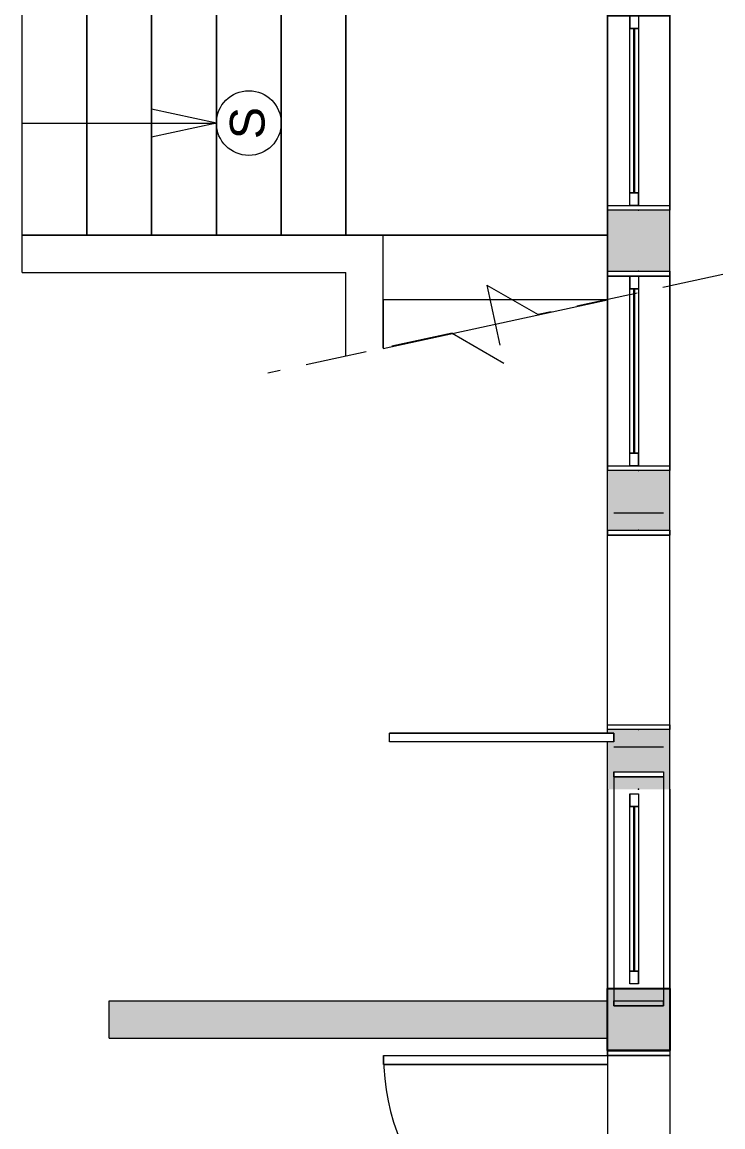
# Model space of a CAD drawing. Header units: metres. Extents: x 512 to 829, y -209 to 245.
# Drawn here: x 734.846 to 737.659, y -86.205 to -81.768 of the extents above; entities that cross this region are included whole.
import ezdxf

# ---------------------------------------------------------------- set-up
doc = ezdxf.new("R2010")
doc.units = ezdxf.units.M
doc.header["$LTSCALE"] = 0.508
doc.set_wipeout_variables(frame=1)
doc.header["$PDSIZE"] = -2
doc.linetypes.add('STYLE_02', pattern=[0.694425, 0.48607, -0.208355])
for name, color, linetype, lineweight in [('CONTORNO', 7, 'Continuous', 15), ('None', 7, 'Continuous', 5), ('NãoImprimir', 7, 'Continuous', 5), ('Peitoris', 2, 'Continuous', 5), ('Telhado-Princ', 7, 'Continuous', 5), ('TEXTO', 7, 'Continuous', 15)]:
    doc.layers.add(name, color=color, linetype=linetype, lineweight=lineweight)
doc.styles.add('Arial', font='arial.ttf')

# ---------------------------------------------------------------- blocks, each defined once
blk = doc.blocks.new('Grupo-1568')
at = {"color": 7, "linetype": 'Continuous', "lineweight": 5}
for points in [[(-0.4, 0.125), (-0.38095, 0.125), (-0.38095, -0.125), (-0.4, -0.125)], [(0.38095, 0.125), (0.4, 0.125), (0.4, -0.125), (0.38095, -0.125)]]:
    blk.add_wipeout(points, dxfattribs=at).dxf.layer = 'None'
at = {"layer": 'None', "color": 7, "linetype": 'Continuous', "lineweight": 5}
for points in [[(-0.4, 0.125), (-0.38095, 0.125), (-0.38095, -0.125), (-0.4, -0.125)], [(0.38095, 0.125), (0.4, 0.125), (0.4, -0.125), (0.38095, -0.125)]]:
    blk.add_lwpolyline(points, close=True, dxfattribs=at)
blk = doc.blocks.new('Grupo-1569')
at = {"layer": 'None', "color": 7}
blk.add_blockref('Grupo-1568', (0, 0), dxfattribs=at)
at = {"layer": 'None', "color": 7, "linetype": 'Continuous', "lineweight": 5}
for p, q in [((-0.4, 0.125), (-0.38095, 0.125)), ((-0.38095, 0.125), (-0.38095, -0.125)), ((0.4, 0.125), (0.38095, 0.125)), ((0.38095, 0.125), (0.38095, -0.125)), ((-0.4, -0.125), (-0.38095, -0.125)), ((0.4, -0.125), (0.38095, -0.125))]:
    blk.add_line(p, q, dxfattribs=at)
blk = doc.blocks.new('Grupo-1570')
at = {"layer": 'None', "color": 7, "linetype": 'Continuous', "lineweight": 5}
for p, q in [((-0.38095, 0.034925), (-0.38095, 0)), ((0.38095, 0.034925), (0.38095, 0))]:
    blk.add_line(p, q, dxfattribs=at)
blk = doc.blocks.new('Grupo-1571')
at = {"color": 7, "linetype": 'Continuous', "lineweight": 5}
for points in [[(-0.38095, 0.034925), (-0.33015, 0.034925), (-0.33015, 0), (-0.38095, 0)], [(0.33015, 0.034925), (0.38095, 0.034925), (0.38095, 0), (0.33015, 0)]]:
    blk.add_wipeout(points, dxfattribs=at).dxf.layer = 'None'
at = {"layer": 'None', "color": 7, "linetype": 'Continuous', "lineweight": 5}
for points in [[(-0.38095, 0.034925), (-0.33015, 0.034925), (-0.33015, 0), (-0.38095, 0)], [(0.33015, 0.034925), (0.38095, 0.034925), (0.38095, 0), (0.33015, 0)]]:
    blk.add_lwpolyline(points, close=True, dxfattribs=at)
blk = doc.blocks.new('Grupo-1572')
at = {"layer": 'None', "color": 7}
blk.add_blockref('Grupo-1570', (0, 0), dxfattribs=at)
at = {"color": 7, "linetype": 'Continuous', "lineweight": 5}
blk.add_wipeout([(-0.33015, 0.034925), (0.33015, 0.034925), (0.33015, 0), (-0.33015, 0)], dxfattribs=at).dxf.layer = 'None'
at = {"layer": 'None', "color": 7, "linetype": 'Continuous', "lineweight": 5}
blk.add_lwpolyline([(-0.33015, 0.034925), (0.33015, 0.034925), (0.33015, 0), (-0.33015, 0)], close=True, dxfattribs=at)
at = {"layer": 'None', "color": 7}
blk.add_blockref('Grupo-1571', (0, 0), dxfattribs=at)
at = {"layer": 'None', "color": 7, "linetype": 'Continuous', "lineweight": 5}
for p, q in [((-0.38095, 0.034925), (-0.33015, 0.034925)), ((-0.38095, 0), (-0.33015, 0)), ((-0.33015, 0.034925), (-0.33015, 0)), ((0.38095, 0.034925), (0.33015, 0.034925)), ((0.33015, 0.034925), (0.33015, 0)), ((0.38095, 0), (0.33015, 0))]:
    blk.add_line(p, q, dxfattribs=at)
blk = doc.blocks.new('Grupo-1573')
at = {"color": 7, "linetype": 'Continuous', "lineweight": 9}
blk.add_wipeout([(-0.3301, 0.0181), (0.3301, 0.0181), (0.3301, 0.0168), (-0.3301, 0.0168)], dxfattribs=at).dxf.layer = 'None'
blk = doc.blocks.new('Grupo-1574')
at = {"layer": 'None', "color": 7}
blk.add_blockref('Grupo-1573', (0, 0), dxfattribs=at)
at = {"layer": 'None', "color": 7, "linetype": 'Continuous', "lineweight": 25}
for p, q in [((-0.3301, 0.0181), (0.3301, 0.0181)), ((-0.3301, 0.0168), (0.3301, 0.0168))]:
    blk.add_line(p, q, dxfattribs=at)
blk = doc.blocks.new('Grupo-1575')
at = {"layer": 'None', "color": 7, "linetype": 'Continuous', "lineweight": 20}
for p, q in [((0.4, 0.125), (-0.4, 0.125)), ((0.4, -0.125), (-0.4, -0.125))]:
    blk.add_line(p, q, dxfattribs=at)
blk = doc.blocks.new('Window (2D)-142')
at = {"color": 7, "linetype": 'Continuous', "lineweight": 5}
blk.add_wipeout([(-0.4, 0.125), (0.4, 0.125), (0.4, -0.125), (-0.4, -0.125)], dxfattribs=at).dxf.layer = 'None'
at = {"layer": 'None', "color": 7}
blk.add_blockref('Grupo-1569', (0, 0), dxfattribs=at)
at = {"layer": 'None', "color": 7, "linetype": 'Continuous', "lineweight": 5}
for p, q in [((-0.4, 0.125), (0.4, 0.125)), ((-0.4, -0.125), (0.4, -0.125))]:
    blk.add_line(p, q, dxfattribs=at)
at = {"layer": 'NãoImprimir', "linetype": 'Continuous'}
for p in [(-0.4, 0), (0.4, 0)]:
    blk.add_point(p, dxfattribs=at)
at = {"layer": 'Peitoris'}
blk.add_blockref('Grupo-1572', (0, 0), dxfattribs=at)
blk.add_blockref('Grupo-1574', (0, 0), dxfattribs=at)
at = {"layer": 'Telhado-Princ'}
blk.add_blockref('Grupo-1575', (0, 0), dxfattribs=at)
blk = doc.blocks.new('Grupo-1576')
at = {"color": 7, "linetype": 'Continuous', "lineweight": 5}
for points in [[(-0.4, 0.125), (-0.38095, 0.125), (-0.38095, -0.125), (-0.4, -0.125)], [(0.38095, 0.125), (0.4, 0.125), (0.4, -0.125), (0.38095, -0.125)]]:
    blk.add_wipeout(points, dxfattribs=at).dxf.layer = 'None'
at = {"layer": 'None', "color": 7, "linetype": 'Continuous', "lineweight": 5}
for points in [[(-0.4, 0.125), (-0.38095, 0.125), (-0.38095, -0.125), (-0.4, -0.125)], [(0.38095, 0.125), (0.4, 0.125), (0.4, -0.125), (0.38095, -0.125)]]:
    blk.add_lwpolyline(points, close=True, dxfattribs=at)
blk = doc.blocks.new('Grupo-1577')
at = {"layer": 'None', "color": 7}
blk.add_blockref('Grupo-1576', (0, 0), dxfattribs=at)
at = {"layer": 'None', "color": 7, "linetype": 'Continuous', "lineweight": 5}
for p, q in [((-0.4, 0.125), (-0.38095, 0.125)), ((-0.38095, 0.125), (-0.38095, -0.125)), ((0.4, 0.125), (0.38095, 0.125)), ((0.38095, 0.125), (0.38095, -0.125)), ((-0.4, -0.125), (-0.38095, -0.125)), ((0.4, -0.125), (0.38095, -0.125))]:
    blk.add_line(p, q, dxfattribs=at)
blk = doc.blocks.new('Grupo-1578')
at = {"layer": 'None', "color": 7, "linetype": 'Continuous', "lineweight": 5}
for p, q in [((-0.38095, 0.034925), (-0.38095, 0)), ((0.38095, 0.034925), (0.38095, 0))]:
    blk.add_line(p, q, dxfattribs=at)
blk = doc.blocks.new('Grupo-1579')
at = {"color": 7, "linetype": 'Continuous', "lineweight": 5}
for points in [[(-0.38095, 0.034925), (-0.33015, 0.034925), (-0.33015, 0), (-0.38095, 0)], [(0.33015, 0.034925), (0.38095, 0.034925), (0.38095, 0), (0.33015, 0)]]:
    blk.add_wipeout(points, dxfattribs=at).dxf.layer = 'None'
at = {"layer": 'None', "color": 7, "linetype": 'Continuous', "lineweight": 5}
for points in [[(-0.38095, 0.034925), (-0.33015, 0.034925), (-0.33015, 0), (-0.38095, 0)], [(0.33015, 0.034925), (0.38095, 0.034925), (0.38095, 0), (0.33015, 0)]]:
    blk.add_lwpolyline(points, close=True, dxfattribs=at)
blk = doc.blocks.new('Grupo-1580')
at = {"layer": 'None', "color": 7}
blk.add_blockref('Grupo-1578', (0, 0), dxfattribs=at)
at = {"color": 7, "linetype": 'Continuous', "lineweight": 5}
blk.add_wipeout([(-0.33015, 0.034925), (0.33015, 0.034925), (0.33015, 0), (-0.33015, 0)], dxfattribs=at).dxf.layer = 'None'
at = {"layer": 'None', "color": 7, "linetype": 'Continuous', "lineweight": 5}
blk.add_lwpolyline([(-0.33015, 0.034925), (0.33015, 0.034925), (0.33015, 0), (-0.33015, 0)], close=True, dxfattribs=at)
at = {"layer": 'None', "color": 7}
blk.add_blockref('Grupo-1579', (0, 0), dxfattribs=at)
at = {"layer": 'None', "color": 7, "linetype": 'Continuous', "lineweight": 5}
for p, q in [((-0.38095, 0.034925), (-0.33015, 0.034925)), ((-0.38095, 0), (-0.33015, 0)), ((-0.33015, 0.034925), (-0.33015, 0)), ((0.38095, 0.034925), (0.33015, 0.034925)), ((0.33015, 0.034925), (0.33015, 0)), ((0.38095, 0), (0.33015, 0))]:
    blk.add_line(p, q, dxfattribs=at)
blk = doc.blocks.new('Grupo-1581')
at = {"color": 7, "linetype": 'Continuous', "lineweight": 9}
blk.add_wipeout([(-0.3301, 0.0181), (0.3301, 0.0181), (0.3301, 0.0168), (-0.3301, 0.0168)], dxfattribs=at).dxf.layer = 'None'
blk = doc.blocks.new('Grupo-1582')
at = {"layer": 'None', "color": 7}
blk.add_blockref('Grupo-1581', (0, 0), dxfattribs=at)
at = {"layer": 'None', "color": 7, "linetype": 'Continuous', "lineweight": 25}
for p, q in [((-0.3301, 0.0181), (0.3301, 0.0181)), ((-0.3301, 0.0168), (0.3301, 0.0168))]:
    blk.add_line(p, q, dxfattribs=at)
blk = doc.blocks.new('Grupo-1583')
at = {"layer": 'None', "color": 7, "linetype": 'Continuous', "lineweight": 20}
for p, q in [((0.4, 0.125), (-0.4, 0.125)), ((0.4, -0.125), (-0.4, -0.125))]:
    blk.add_line(p, q, dxfattribs=at)
blk = doc.blocks.new('Window (2D)-143')
at = {"color": 7, "linetype": 'Continuous', "lineweight": 5}
blk.add_wipeout([(-0.4, 0.125), (0.4, 0.125), (0.4, -0.125), (-0.4, -0.125)], dxfattribs=at).dxf.layer = 'None'
at = {"layer": 'None', "color": 7}
blk.add_blockref('Grupo-1577', (0, 0), dxfattribs=at)
at = {"layer": 'None', "color": 7, "linetype": 'Continuous', "lineweight": 5}
for p, q in [((-0.4, 0.125), (0.4, 0.125)), ((-0.4, -0.125), (0.4, -0.125))]:
    blk.add_line(p, q, dxfattribs=at)
at = {"layer": 'NãoImprimir', "linetype": 'Continuous'}
for p in [(-0.4, 0), (0.4, 0)]:
    blk.add_point(p, dxfattribs=at)
at = {"layer": 'Peitoris'}
blk.add_blockref('Grupo-1580', (0, 0), dxfattribs=at)
blk.add_blockref('Grupo-1582', (0, 0), dxfattribs=at)
at = {"layer": 'Telhado-Princ'}
blk.add_blockref('Grupo-1583', (0, 0), dxfattribs=at)
blk = doc.blocks.new('Grupo-1584')
at = {"color": 7, "linetype": 'Continuous', "lineweight": 5}
for points in [[(-0.4, 0.125), (-0.38095, 0.125), (-0.38095, -0.125), (-0.4, -0.125)], [(0.38095, 0.125), (0.4, 0.125), (0.4, -0.125), (0.38095, -0.125)]]:
    blk.add_wipeout(points, dxfattribs=at).dxf.layer = 'None'
at = {"layer": 'None', "color": 7, "linetype": 'Continuous', "lineweight": 5}
for points in [[(-0.4, 0.125), (-0.38095, 0.125), (-0.38095, -0.125), (-0.4, -0.125)], [(0.38095, 0.125), (0.4, 0.125), (0.4, -0.125), (0.38095, -0.125)]]:
    blk.add_lwpolyline(points, close=True, dxfattribs=at)
blk = doc.blocks.new('Grupo-1585')
at = {"layer": 'None', "color": 7}
blk.add_blockref('Grupo-1584', (0, 0), dxfattribs=at)
at = {"layer": 'None', "color": 7, "linetype": 'Continuous', "lineweight": 5}
for p, q in [((-0.4, 0.125), (-0.38095, 0.125)), ((-0.38095, 0.125), (-0.38095, -0.125)), ((0.4, 0.125), (0.38095, 0.125)), ((0.38095, 0.125), (0.38095, -0.125)), ((-0.4, -0.125), (-0.38095, -0.125)), ((0.4, -0.125), (0.38095, -0.125))]:
    blk.add_line(p, q, dxfattribs=at)
blk = doc.blocks.new('Grupo-1588')
at = {"color": 7, "linetype": 'Continuous', "lineweight": 5}
blk.add_wipeout([(-0.45, 0.1), (-0.45, 1), (-0.415, 1), (-0.415, 0.1)], dxfattribs=at).dxf.layer = 'TEXTO'
at = {"layer": 'TEXTO', "color": 7, "linetype": 'Continuous', "lineweight": 5}
blk.add_lwpolyline([(-0.45, 0.1), (-0.45, 1), (-0.415, 1), (-0.415, 0.1)], close=True, dxfattribs=at)
blk = doc.blocks.new('Grupo-1589')
at = {"layer": 'TEXTO', "color": 7}
blk.add_blockref('Grupo-1588', (0, 0), dxfattribs=at)
at = {"layer": 'TEXTO', "color": 7, "linetype": 'Continuous', "lineweight": 5}
for p, q in [((-0.45, 0.1), (-0.45, 1)), ((-0.45, 1), (-0.415, 1)), ((-0.415, 0.1), (-0.415, 1)), ((-0.45, 0.1), (-0.415, 0.1))]:
    blk.add_line(p, q, dxfattribs=at)
blk = doc.blocks.new('Grupo-1590')
at = {"layer": 'Peitoris', "color": 7}
blk.add_blockref('Grupo-1589', (0, 0), dxfattribs=at)
blk = doc.blocks.new('Grupo-1591')
at = {"layer": 'TEXTO', "color": 7, "linetype": 'Continuous', "lineweight": 9}
for p, q in [((-0.47, 0.1), (-0.47, -0.1)), ((0.47, 0.1), (0.47, -0.1))]:
    blk.add_line(p, q, dxfattribs=at)
blk = doc.blocks.new('Window (2D)-144')
at = {"color": 7, "linetype": 'Continuous', "lineweight": 5}
blk.add_wipeout([(-0.4, 0.125), (0.4, 0.125), (0.4, -0.125), (-0.4, -0.125)], dxfattribs=at).dxf.layer = 'None'
at = {"layer": 'None', "color": 7}
blk.add_blockref('Grupo-1585', (0, 0), dxfattribs=at)
at = {"layer": 'None', "color": 7, "linetype": 'Continuous', "lineweight": 5}
for p, q in [((-0.4, 0.125), (0.4, 0.125)), ((-0.4, -0.125), (0.4, -0.125))]:
    blk.add_line(p, q, dxfattribs=at)
at = {"layer": 'NãoImprimir', "linetype": 'Continuous'}
for p in [(-0.4, 0), (0.4, 0)]:
    blk.add_point(p, dxfattribs=at)
at = {"layer": 'Peitoris'}
blk.add_blockref('Grupo-1588', (0, 0), dxfattribs=at)
blk.add_blockref('Grupo-1590', (0, 0), dxfattribs=at)
at = {"layer": 'Telhado-Princ'}
blk.add_blockref('Grupo-1591', (0, 0), dxfattribs=at)
blk = doc.blocks.new('Grupo-1592')
at = {"color": 7, "linetype": 'Continuous', "lineweight": 5}
for points in [[(-0.47, 0.1), (-0.45, 0.1), (-0.45, -0.1), (-0.47, -0.1)], [(0.45, 0.1), (0.47, 0.1), (0.47, -0.1), (0.45, -0.1)]]:
    blk.add_wipeout(points, dxfattribs=at).dxf.layer = 'TEXTO'
at = {"layer": 'TEXTO', "color": 7, "linetype": 'Continuous', "lineweight": 5}
for points in [[(-0.47, 0.1), (-0.45, 0.1), (-0.45, -0.1), (-0.47, -0.1)], [(0.45, 0.1), (0.47, 0.1), (0.47, -0.1), (0.45, -0.1)]]:
    blk.add_lwpolyline(points, close=True, dxfattribs=at)
blk = doc.blocks.new('Grupo-1593')
at = {"layer": 'TEXTO', "color": 7}
blk.add_blockref('Grupo-1591', (0, 0), dxfattribs=at)
blk.add_blockref('Grupo-1592', (0, 0), dxfattribs=at)
at = {"layer": 'TEXTO', "color": 7, "linetype": 'Continuous', "lineweight": 5}
for p, q in [((-0.47, 0.1), (-0.45, 0.1)), ((-0.45, 0.1), (-0.45, -0.1)), ((0.47, 0.1), (0.45, 0.1)), ((0.45, 0.1), (0.45, -0.1)), ((-0.47, -0.1), (-0.45, -0.1)), ((0.47, -0.1), (0.45, -0.1))]:
    blk.add_line(p, q, dxfattribs=at)
blk = doc.blocks.new('Grupo-1594')
at = {"layer": 'TEXTO', "color": 7, "linetype": 'Continuous', "lineweight": 9}
for p, q in [((0.47, 0.1), (-0.47, 0.1)), ((0.47, -0.1), (-0.47, -0.1))]:
    blk.add_line(p, q, dxfattribs=at)
blk = doc.blocks.new('Grupo-1595')
at = {"color": 7, "linetype": 'Continuous', "lineweight": 5}
for points in [[(-0.38095, 0.034925), (-0.33015, 0.034925), (-0.33015, 0), (-0.38095, 0)], [(0.33015, 0.034925), (0.38095, 0.034925), (0.38095, 0), (0.33015, 0)]]:
    blk.add_wipeout(points, dxfattribs=at).dxf.layer = 'None'
at = {"layer": 'None', "color": 7, "linetype": 'Continuous', "lineweight": 5}
for points in [[(-0.38095, 0.034925), (-0.33015, 0.034925), (-0.33015, 0), (-0.38095, 0)], [(0.33015, 0.034925), (0.38095, 0.034925), (0.38095, 0), (0.33015, 0)]]:
    blk.add_lwpolyline(points, close=True, dxfattribs=at)
blk = doc.blocks.new('Grupo-1596')
at = {"layer": 'None', "color": 7}
blk.add_blockref('Grupo-1594', (0, 0), dxfattribs=at)
at = {"color": 7, "linetype": 'Continuous', "lineweight": 5}
blk.add_wipeout([(-0.33015, 0.034925), (0.33015, 0.034925), (0.33015, 0), (-0.33015, 0)], dxfattribs=at).dxf.layer = 'None'
at = {"layer": 'None', "color": 7, "linetype": 'Continuous', "lineweight": 5}
blk.add_lwpolyline([(-0.33015, 0.034925), (0.33015, 0.034925), (0.33015, 0), (-0.33015, 0)], close=True, dxfattribs=at)
at = {"layer": 'None', "color": 7}
blk.add_blockref('Grupo-1595', (0, 0), dxfattribs=at)
at = {"layer": 'None', "color": 7, "linetype": 'Continuous', "lineweight": 5}
for p, q in [((-0.38095, 0.034925), (-0.33015, 0.034925)), ((-0.38095, 0), (-0.33015, 0)), ((-0.33015, 0.034925), (-0.33015, 0)), ((0.38095, 0.034925), (0.33015, 0.034925)), ((0.33015, 0.034925), (0.33015, 0)), ((0.38095, 0), (0.33015, 0))]:
    blk.add_line(p, q, dxfattribs=at)
blk = doc.blocks.new('Grupo-1597')
at = {"color": 7, "linetype": 'Continuous', "lineweight": 9}
blk.add_wipeout([(-0.3301, 0.0181), (0.3301, 0.0181), (0.3301, 0.0168), (-0.3301, 0.0168)], dxfattribs=at).dxf.layer = 'None'
blk = doc.blocks.new('Grupo-1598')
at = {"layer": 'None', "color": 7}
blk.add_blockref('Grupo-1597', (0, 0), dxfattribs=at)
at = {"layer": 'None', "color": 7, "linetype": 'Continuous', "lineweight": 25}
for p, q in [((-0.3301, 0.0181), (0.3301, 0.0181)), ((-0.3301, 0.0168), (0.3301, 0.0168))]:
    blk.add_line(p, q, dxfattribs=at)
blk = doc.blocks.new('Grupo-1599')
at = {"layer": 'None', "color": 7, "linetype": 'Continuous', "lineweight": 20}
for p, q in [((0.4, 0.125), (-0.4, 0.125)), ((0.4, -0.125), (-0.4, -0.125))]:
    blk.add_line(p, q, dxfattribs=at)
blk = doc.blocks.new('Window (2D)-145')
at = {"color": 7, "linetype": 'Continuous', "lineweight": 5}
blk.add_wipeout([(-0.4, 0.125), (0.4, 0.125), (0.4, -0.125), (-0.4, -0.125)], dxfattribs=at).dxf.layer = 'None'
at = {"layer": 'None', "color": 7, "linetype": 'Continuous', "lineweight": 5}
for p, q in [((-0.4, 0.125), (0.4, 0.125)), ((-0.4, -0.125), (0.4, -0.125))]:
    blk.add_line(p, q, dxfattribs=at)
at = {"layer": 'None', "color": 7}
blk.add_blockref('Grupo-1593', (0, 0), dxfattribs=at)
at = {"layer": 'NãoImprimir', "linetype": 'Continuous'}
for p in [(-0.4, 0), (0.4, 0)]:
    blk.add_point(p, dxfattribs=at)
at = {"layer": 'Peitoris'}
blk.add_blockref('Grupo-1596', (0, 0), dxfattribs=at)
blk.add_blockref('Grupo-1598', (0, 0), dxfattribs=at)
at = {"layer": 'Telhado-Princ'}
blk.add_blockref('Grupo-1599', (0, 0), dxfattribs=at)
blk = doc.blocks.new('Grupo-1696')
at = {"layer": 'None', "color": 7, "linetype": 'Continuous', "lineweight": 5}
for p, q in [((-0.92, 0.125), (-0.92, -0.125)), ((0.92, 0.125), (0.92, -0.125))]:
    blk.add_line(p, q, dxfattribs=at)
blk = doc.blocks.new('Grupo-1697')
at = {"color": 7, "linetype": 'Continuous', "lineweight": 5}
for points in [[(-0.92, 0.125), (-0.9, 0.125), (-0.9, -0.125), (-0.92, -0.125)], [(0.9, 0.125), (0.92, 0.125), (0.92, -0.125), (0.9, -0.125)]]:
    blk.add_wipeout(points, dxfattribs=at).dxf.layer = 'None'
at = {"layer": 'None', "color": 7, "linetype": 'Continuous', "lineweight": 5}
for points in [[(-0.92, 0.125), (-0.9, 0.125), (-0.9, -0.125), (-0.92, -0.125)], [(0.9, 0.125), (0.92, 0.125), (0.92, -0.125), (0.9, -0.125)]]:
    blk.add_lwpolyline(points, close=True, dxfattribs=at)
blk = doc.blocks.new('Grupo-1698')
at = {"layer": 'None', "color": 7}
blk.add_blockref('Grupo-1696', (0, 0), dxfattribs=at)
blk.add_blockref('Grupo-1697', (0, 0), dxfattribs=at)
at = {"layer": 'None', "color": 7, "linetype": 'Continuous', "lineweight": 5}
for p, q in [((-0.92, 0.125), (-0.9, 0.125)), ((-0.9, 0.125), (-0.9, -0.125)), ((0.92, 0.125), (0.9, 0.125)), ((0.9, 0.125), (0.9, -0.125)), ((-0.92, -0.125), (-0.9, -0.125)), ((0.92, -0.125), (0.9, -0.125))]:
    blk.add_line(p, q, dxfattribs=at)
blk = doc.blocks.new('Grupo-1699')
at = {"layer": 'None', "color": 7, "linetype": 'Continuous', "lineweight": 5}
blk.add_arc((-0.9, 0.125), 0.8988, 0, 90, dxfattribs=at)
blk = doc.blocks.new('Grupo-1700')
at = {"color": 7, "linetype": 'Continuous', "lineweight": 5}
blk.add_wipeout([(-0.9, 0.125), (-0.9, 1.02375), (-0.865, 1.02375), (-0.865, 0.125)], dxfattribs=at).dxf.layer = 'None'
at = {"layer": 'None', "color": 7, "linetype": 'Continuous', "lineweight": 5}
blk.add_lwpolyline([(-0.9, 0.125), (-0.9, 1.02375), (-0.865, 1.02375), (-0.865, 0.125)], close=True, dxfattribs=at)
blk = doc.blocks.new('Grupo-1701')
at = {"layer": 'None', "color": 7}
blk.add_blockref('Grupo-1700', (0, 0), dxfattribs=at)
at = {"layer": 'None', "color": 7, "linetype": 'Continuous', "lineweight": 5}
for p, q in [((-0.9, 0.125), (-0.9, 1.02375)), ((-0.9, 1.02375), (-0.865, 1.02375)), ((-0.865, 0.125), (-0.865, 1.02375)), ((-0.9, 0.125), (-0.865, 0.125))]:
    blk.add_line(p, q, dxfattribs=at)
blk = doc.blocks.new('Grupo-1702')
at = {"layer": 'Peitoris', "color": 7}
blk.add_blockref('Grupo-1701', (0, 0), dxfattribs=at)
blk = doc.blocks.new('Grupo-1703')
at = {"layer": 'None', "color": 7, "linetype": 'Continuous', "lineweight": 5}
blk.add_arc((0.9, 0.125), 0.8988, 90, 180, dxfattribs=at)
blk = doc.blocks.new('Grupo-1704')
at = {"color": 7, "linetype": 'Continuous', "lineweight": 5}
blk.add_wipeout([(0.9, 1.02375), (0.9, 0.125), (0.865, 0.125), (0.865, 1.02375)], dxfattribs=at).dxf.layer = 'None'
at = {"layer": 'None', "color": 7, "linetype": 'Continuous', "lineweight": 5}
blk.add_lwpolyline([(0.9, 1.02375), (0.9, 0.125), (0.865, 0.125), (0.865, 1.02375)], close=True, dxfattribs=at)
blk = doc.blocks.new('Grupo-1705')
at = {"layer": 'None', "color": 7}
blk.add_blockref('Grupo-1704', (0, 0), dxfattribs=at)
at = {"layer": 'None', "color": 7, "linetype": 'Continuous', "lineweight": 5}
for p, q in [((0.865, 1.02375), (0.865, 0.125)), ((0.9, 1.02375), (0.865, 1.02375)), ((0.9, 1.02375), (0.9, 0.125)), ((0.9, 0.125), (0.865, 0.125))]:
    blk.add_line(p, q, dxfattribs=at)
blk = doc.blocks.new('Grupo-1706')
at = {"layer": 'Peitoris', "color": 7}
blk.add_blockref('Grupo-1705', (0, 0), dxfattribs=at)
blk = doc.blocks.new('Grupo-1707')
at = {"layer": 'None', "color": 7, "linetype": 'Continuous', "lineweight": 5}
for p, q in [((0.92, 0.125), (-0.92, 0.125)), ((0.92, -0.125), (-0.92, -0.125))]:
    blk.add_line(p, q, dxfattribs=at)
blk = doc.blocks.new('Door (2D)-55')
at = {"layer": 'None', "color": 7}
blk.add_blockref('Grupo-1698', (0, 0), dxfattribs=at)
at = {"layer": 'NãoImprimir', "color": 7, "linetype": 'Continuous', "lineweight": 5}
for p in [(-0.92, 0), (0.92, 0)]:
    blk.add_point(p, dxfattribs=at)
at = {"layer": 'Peitoris', "color": 7}
for name in ['Grupo-1699', 'Grupo-1703']:
    blk.add_blockref(name, (0, 0), dxfattribs=at)
at = {"layer": 'None', "color": 7}
for name in ['Grupo-1702', 'Grupo-1706']:
    blk.add_blockref(name, (0, 0), dxfattribs=at)
at = {"color": 7, "linetype": 'Continuous', "lineweight": 5}
blk.add_wipeout([(-0.02625, 0.0875), (-0.02625, 0.09), (-0.00125, 0.09), (-0.00125, 0.125), (0.00125, 0.125), (0.00125, 0.09), (0.02625, 0.09), (0.02625, 0.0875)], dxfattribs=at).dxf.layer = 'None'
at = {"layer": 'Telhado-Princ', "color": 7}
blk.add_blockref('Grupo-1707', (0, 0), dxfattribs=at)
blk = doc.blocks.new('Grupo-1888')
at = {"layer": 'None', "linetype": 'Continuous', "lineweight": 0}
blk.add_hatch(color=255, dxfattribs=at).paths.add_polyline_path([(18.8163, 13.1225), (18.8163, 13.3725), (19.0663, 13.3725), (19.0663, 13.1225)])
at = {"layer": 'None', "color": 7, "linetype": 'Continuous', "lineweight": 25}
blk.add_lwpolyline([(18.8163, 13.1225), (18.8163, 13.3725), (19.0663, 13.3725), (19.0663, 13.1225)], close=True, dxfattribs=at)
blk = doc.blocks.new('Grupo-1897')
at = {"layer": 'None', "color": 7, "linetype": 'STYLE_02', "lineweight": 5}
for p, q in [((18.3323, 16.1969), (18.4002, 15.8836)), ((18.3323, 16.1969), (18.5376, 16.0784)), ((19.2795, 16.2391), (18.5376, 16.0784)), ((18.1923, 16.0036), (17.4526, 15.8433)), ((18.1923, 16.0036), (18.4002, 15.8836))]:
    blk.add_line(p, q, dxfattribs=at)
blk = doc.blocks.new('Grupo-1898')
at = {"layer": 'None', "color": 7, "linetype": 'Continuous', "lineweight": 5}
for p, q in [((17.2463, 16.8477), (16.9863, 16.9036)), ((16.4663, 16.8477), (17.2463, 16.8477)), ((17.2463, 16.8477), (16.9863, 16.7918))]:
    blk.add_line(p, q, dxfattribs=at)
blk.add_circle((17.3763, 16.8477), 0.13, dxfattribs=at)
at = {"layer": 'CONTORNO', "color": 7, "insert": (17.3004, 16.8477), "char_height": 0.139, "attachment_point": 2, "rotation": 90, "line_spacing_factor": 0.96736, "style": 'Arial'}
blk.add_mtext('S', dxfattribs=at)
at = {"color": 7, "linetype": 'Continuous', "lineweight": 5}
blk.add_wipeout([(16.4663, 16.2477), (16.4663, 16.3977), (17.9163, 16.3977), (17.7663, 16.2477)], dxfattribs=at).dxf.layer = 'None'
at = {"layer": 'None', "color": 7, "linetype": 'Continuous', "lineweight": 5}
for p, q in [((16.4663, 16.3977), (17.9163, 16.3977)), ((16.4663, 16.2477), (16.4663, 16.3977)), ((16.4663, 16.2477), (17.7663, 16.2477))]:
    blk.add_line(p, q, dxfattribs=at)
for points in [[(16.4663, 16.3977), (16.4663, 17.2977), (16.7263, 17.2977), (16.7263, 16.3977)], [(16.7263, 16.3977), (16.7263, 17.2977), (16.9863, 17.2977), (16.9863, 16.3977)], [(16.9863, 16.3977), (16.9863, 17.2977), (17.2463, 17.2977), (17.2463, 16.3977)], [(17.2463, 16.3977), (17.2463, 17.2977), (17.5063, 17.2977), (17.5063, 16.3977)], [(17.5063, 16.3977), (17.5063, 17.2977), (17.7663, 17.2977), (17.7663, 16.3977)], [(17.7663, 16.3977), (17.7663, 17.2977), (18.8163, 17.2977), (18.8163, 16.3977)], [(17.9163, 16.1377), (17.9163, 16.3977), (18.8163, 16.3977), (18.8163, 16.1377)]]:
    blk.add_lwpolyline(points, close=True, dxfattribs=at)
at = {"color": 7, "linetype": 'Continuous', "lineweight": 5}
blk.add_wipeout([(17.9163, 15.9457), (17.7663, 15.9132), (17.7663, 16.2477), (17.9163, 16.3977)], dxfattribs=at).dxf.layer = 'None'
at = {"layer": 'None', "color": 7, "linetype": 'Continuous', "lineweight": 5}
for p, q in [((17.9163, 15.9457), (17.9163, 16.3977)), ((17.7663, 15.9132), (17.7663, 16.2477))]:
    blk.add_line(p, q, dxfattribs=at)
blk.add_lwpolyline([(17.9163, 16.1377), (17.9163, 15.9427), (18.8163, 16.1377)], close=True, dxfattribs=at)
at = {"layer": 'None', "color": 7}
blk.add_blockref('Grupo-1897', (0, 0), dxfattribs=at)

msp = doc.modelspace()

# ---------------------------------------------------------------- linework, layer by layer
at = {"layer": 'None', "color": 7, "linetype": 'Continuous', "lineweight": 18}
for p, q in [((737.1955, -82.7692), (737.1955, -82.5239)), ((737.4455, -82.7692), (737.4455, -82.5239)), ((737.1955, -83.8092), (737.1955, -83.5692)), ((737.4455, -83.8092), (737.4455, -83.5692)), ((737.1955, -84.8492), (737.1955, -84.6092)), ((737.4455, -84.8492), (737.4455, -84.6092)), ((737.1955, -85.8992), (737.1955, -85.6492)), ((737.4455, -85.8992), (737.4455, -85.6492)), ((735.1955, -85.6992), (737.1955, -85.6992)), ((735.1955, -85.8492), (735.1955, -85.6992)), ((735.1955, -85.8492), (737.1955, -85.8492))]:
    msp.add_line(p, q, dxfattribs=at)
at = {"layer": 'None', "color": 250, "linetype": 'Continuous'}
for points in [[(737.4455, -82.7692), (737.1955, -82.7692), (737.4455, -82.5239), (737.1955, -82.5239)], [(737.4455, -83.8092), (737.1955, -83.8092), (737.4455, -83.5692), (737.1955, -83.5692)], [(737.4455, -84.8492), (737.1955, -84.8492), (737.4455, -84.6092), (737.1955, -84.6092)], [(737.4455, -85.8992), (737.1955, -85.8992), (737.4455, -85.6492), (737.1955, -85.6492)], [(735.1955, -85.8492), (735.1955, -85.6992), (737.1955, -85.8492), (737.1955, -85.6992)]]:
    msp.add_solid(points, dxfattribs=at)

# ---------------------------------------------------------------- next in the draw order: block references
at = {"layer": 'None', "color": 7, "rotation": 90}
for name, p in [('Window (2D)-142', (737.3205, -82.1239)), ('Window (2D)-143', (737.3205, -83.1692)), ('Window (2D)-144', (737.3205, -84.2092)), ('Window (2D)-145', (737.3205, -85.2492)), ('Door (2D)-55', (737.3205, -86.8192))]:
    msp.add_blockref(name, p, dxfattribs=at)

# ---------------------------------------------------------------- next in the draw order: block references
at = {"layer": 'None', "color": 7}
msp.add_blockref('Grupo-1888', (718.3793, -99.0216), dxfattribs=at)

# ---------------------------------------------------------------- next in the draw order: block references
msp.add_blockref('Grupo-1898', (718.3793, -99.0216), dxfattribs=at)

doc.saveas('drawing.dxf')
